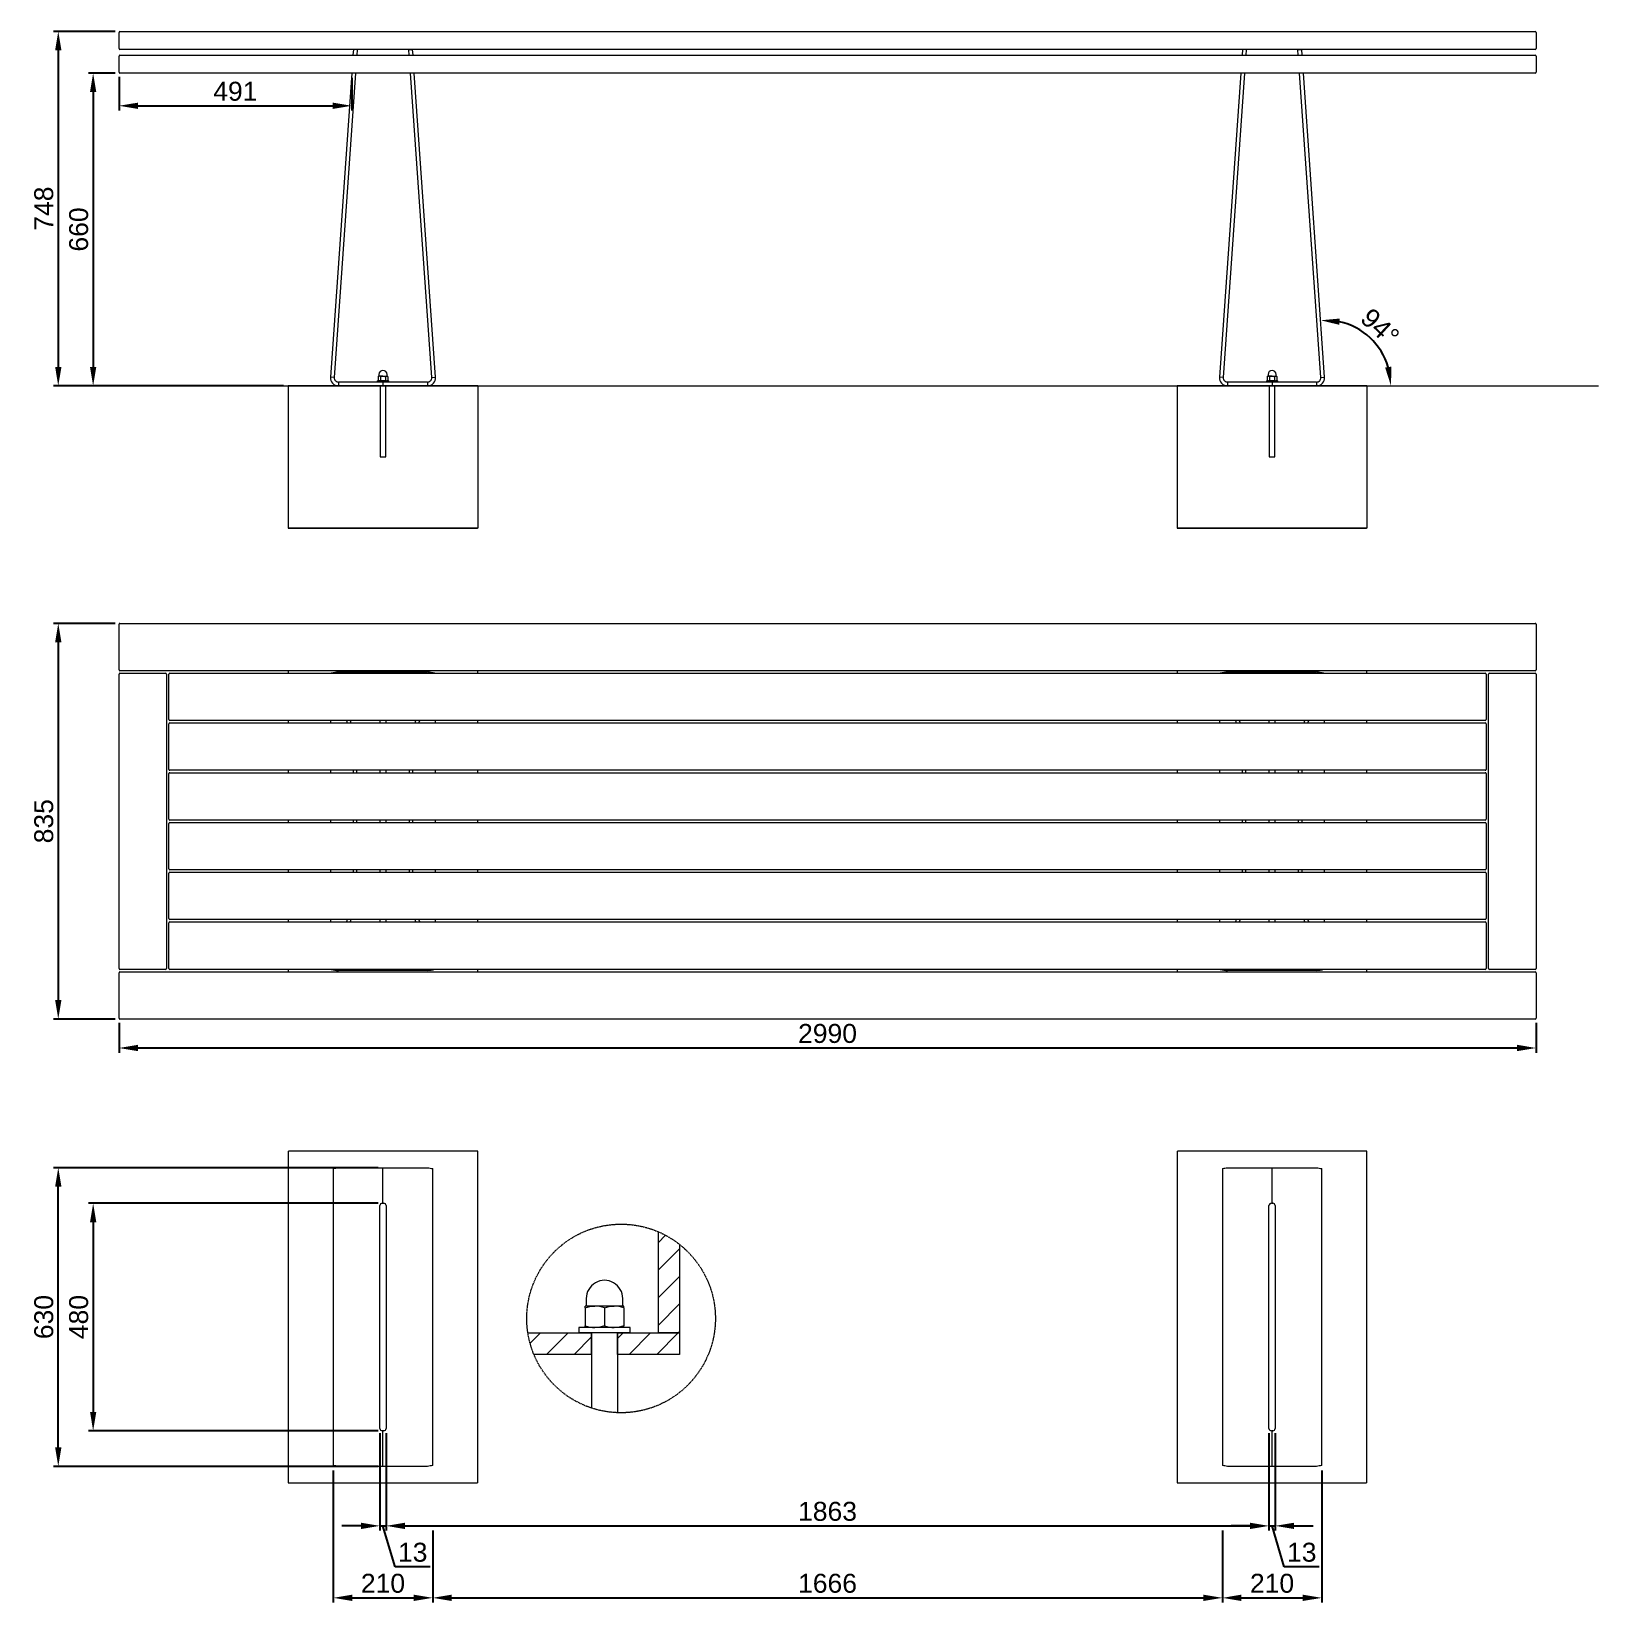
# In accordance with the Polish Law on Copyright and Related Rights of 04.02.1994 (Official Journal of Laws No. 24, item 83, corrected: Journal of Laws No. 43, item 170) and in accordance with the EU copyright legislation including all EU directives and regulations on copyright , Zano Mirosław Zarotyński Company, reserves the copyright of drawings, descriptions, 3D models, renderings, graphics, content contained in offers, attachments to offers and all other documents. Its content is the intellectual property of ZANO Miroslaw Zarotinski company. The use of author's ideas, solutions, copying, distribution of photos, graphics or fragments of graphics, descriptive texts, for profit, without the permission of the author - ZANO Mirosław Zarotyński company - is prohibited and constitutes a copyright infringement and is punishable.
# Model space of a CAD drawing. Header units: millimetres. Extents: x -253 to 4821, y -124 to 3191.
# Drawn here: x -253 to 3054, y -124 to 3191 of the extents above; entities that cross this region are included whole.
import ezdxf

# ---------------------------------------------------------------- set-up
doc = ezdxf.new("R2010")
doc.units = ezdxf.units.MM
doc.linetypes.add('HIDDEN', pattern=[1.905, 1.27, -0.635])
for name, color, linetype, lineweight in [('ZANO_R', 7, 'Continuous', 0), ('ZANO_R_przerywana', 7, 'HIDDEN', 0), ('ZANO_W', 1, 'Continuous', 0)]:
    doc.layers.add(name, color=color, linetype=linetype, lineweight=lineweight)
doc.styles.add('Arial', font='arial.ttf')
doc.styles.get("Standard").update_dxf_attribs({"font": 'ARIALUNI.TTF'})
doc.dimstyles.new('pl i ang', dxfattribs={"dimtxt": 50, "dimasz": 50, "dimexe": 1.25, "dimexo": 0.625, "dimgap": 10, "dimtad": 1, "dimtoh": 1, "dimtxsty": 'Standard', "dimcen": 2.5, "dimclrd": 1, "dimclre": 1, "dimclrt": 1, "dimadec": 0, "dimazin": 0, "dimtfac": 1, "dimtmove": 0, "dimatfit": 3, "dimfxl": 1, "dimarcsym": 1})

# ---------------------------------------------------------------- blocks, each defined once
blk = doc.blocks.new('*D402')
at = {"layer": 'ZANO_W', "color": 1, "lineweight": -2}
for p, q in [((-76.4, 3103.4), (-133, 3103.4)), ((-123, 3063.4), (-123, 2483.5)), ((278.6, 2443.5), (-133, 2443.5))]:
    blk.add_line(p, q, dxfattribs=at)
at = {"layer": 'ZANO_W', "color": 1}
for points in [[(-116.3, 3063.4), (-129.6, 3063.4), (-123, 3103.4)], [(-129.6, 2483.5), (-116.3, 2483.5), (-123, 2443.5)]]:
    blk.add_solid(points, dxfattribs=at)
at = {"layer": 'ZANO_W', "color": 1, "insert": (-153.4, 2773.5), "char_height": 40, "attachment_point": 5, "rotation": 90, "style": 'Arial'}
blk.add_mtext('660', dxfattribs=at)
blk = doc.blocks.new('*D403')
at = {"layer": 'ZANO_W', "color": 1, "lineweight": -2}
for p, q in [((-76.4, 3191.4), (-206.6, 3191.4)), ((-196.6, 3151.4), (-196.6, 2483.5)), ((278.6, 2443.5), (-206.6, 2443.5))]:
    blk.add_line(p, q, dxfattribs=at)
at = {"layer": 'ZANO_W', "color": 1}
for points in [[(-189.9, 3151.4), (-203.2, 3151.4), (-196.6, 3191.4)], [(-203.2, 2483.5), (-189.9, 2483.5), (-196.6, 2443.5)]]:
    blk.add_solid(points, dxfattribs=at)
at = {"layer": 'ZANO_W', "color": 1, "insert": (-227, 2817.5), "char_height": 40, "attachment_point": 5, "rotation": 90, "style": 'Arial'}
blk.add_mtext('748', dxfattribs=at)
blk = doc.blocks.new('*D404')
at = {"layer": 'ZANO_W', "color": 1, "lineweight": -2}
for p, q in [((-68.4, 3095.4), (-68.4, 3024.5)), ((422.6, 3093.4), (422.6, 3024.5)), ((-28.4, 3034.5), (382.6, 3034.5))]:
    blk.add_line(p, q, dxfattribs=at)
at = {"layer": 'ZANO_W', "color": 1}
for points in [[(-28.4, 3041.1), (-28.4, 3027.8), (-68.4, 3034.5)], [(382.6, 3027.8), (382.6, 3041.1), (422.6, 3034.5)]]:
    blk.add_solid(points, dxfattribs=at)
at = {"layer": 'ZANO_W', "color": 1, "insert": (177.1, 3064.9), "char_height": 40, "attachment_point": 5, "style": 'Arial'}
blk.add_mtext('491', dxfattribs=at)
blk = doc.blocks.new('*D405')
at = {"layer": 'ZANO_W', "color": 1, "lineweight": -2}
for p, q in [((-76.4, 1942.4), (-206.6, 1942.4)), ((-196.6, 1902.4), (-196.6, 1147.4)), ((-76.4, 1107.4), (-206.6, 1107.4))]:
    blk.add_line(p, q, dxfattribs=at)
at = {"layer": 'ZANO_W', "color": 1}
for points in [[(-189.9, 1902.4), (-203.2, 1902.4), (-196.6, 1942.4)], [(-203.2, 1147.4), (-189.9, 1147.4), (-196.6, 1107.4)]]:
    blk.add_solid(points, dxfattribs=at)
at = {"layer": 'ZANO_W', "color": 1, "insert": (-227, 1524.9), "char_height": 40, "attachment_point": 5, "rotation": 90, "style": 'Arial'}
blk.add_mtext('835', dxfattribs=at)
blk = doc.blocks.new('*D406')
at = {"layer": 'ZANO_W', "color": 1, "lineweight": -2}
for p, q in [((478.6, 718.8), (-133, 718.8)), ((-123, 678.8), (-123, 278.8)), ((478.6, 238.8), (-133, 238.8))]:
    blk.add_line(p, q, dxfattribs=at)
at = {"layer": 'ZANO_W', "color": 1}
for points in [[(-116.3, 678.8), (-129.6, 678.8), (-123, 718.8)], [(-129.6, 278.8), (-116.3, 278.8), (-123, 238.8)]]:
    blk.add_solid(points, dxfattribs=at)
at = {"layer": 'ZANO_W', "color": 1, "insert": (-153.4, 478.8), "char_height": 40, "attachment_point": 5, "rotation": 90, "style": 'Arial'}
blk.add_mtext('480', dxfattribs=at)
blk = doc.blocks.new('*D407')
at = {"layer": 'ZANO_W', "color": 1, "lineweight": -2}
for p, q in [((478.6, 793.8), (-206.6, 793.8)), ((-196.6, 203.8), (-196.6, 753.8)), ((478.6, 163.8), (-206.6, 163.8))]:
    blk.add_line(p, q, dxfattribs=at)
at = {"layer": 'ZANO_W', "color": 1}
for points in [[(-189.9, 753.8), (-203.2, 753.8), (-196.6, 793.8)], [(-203.2, 203.8), (-189.9, 203.8), (-196.6, 163.8)]]:
    blk.add_solid(points, dxfattribs=at)
at = {"layer": 'ZANO_W', "color": 1, "insert": (-227, 478.8), "char_height": 40, "attachment_point": 5, "rotation": 90, "style": 'Arial'}
blk.add_mtext('630', dxfattribs=at)
blk = doc.blocks.new('*D408')
at = {"layer": 'ZANO_W', "color": 1, "lineweight": -2}
for p, q in [((482.1, 233.8), (482.1, 28.2)), ((495.1, 233.8), (495.1, 28.2)), ((442.1, 38.2), (402.1, 38.2)), ((482.1, 38.2), (495.1, 38.2)), ((514.5, -48.2), (488.6, 38.2)), ((535.1, 38.2), (575.1, 38.2)), ((588.1, -48.2), (514.5, -48.2))]:
    blk.add_line(p, q, dxfattribs=at)
at = {"layer": 'ZANO_W', "color": 1}
for points in [[(442.1, 31.5), (442.1, 44.8), (482.1, 38.2)], [(535.1, 44.8), (535.1, 31.5), (495.1, 38.2)]]:
    blk.add_solid(points, dxfattribs=at)
at = {"layer": 'ZANO_W', "color": 1, "insert": (551.3, -17.7), "char_height": 40, "attachment_point": 5, "style": 'Arial'}
blk.add_mtext('13', dxfattribs=at)
blk = doc.blocks.new('*D409')
at = {"layer": 'ZANO_W', "color": 1, "lineweight": -2}
for p, q in [((495.1, 233.8), (495.1, 28.2)), ((2358.1, 233.8), (2358.1, 28.2)), ((535.1, 38.2), (2318.1, 38.2))]:
    blk.add_line(p, q, dxfattribs=at)
at = {"layer": 'ZANO_W', "color": 1}
for points in [[(535.1, 44.8), (535.1, 31.5), (495.1, 38.2)], [(2318.1, 31.5), (2318.1, 44.8), (2358.1, 38.2)]]:
    blk.add_solid(points, dxfattribs=at)
at = {"layer": 'ZANO_W', "color": 1, "insert": (1426.6, 68.6), "char_height": 40, "attachment_point": 5, "style": 'Arial'}
blk.add_mtext('1863', dxfattribs=at)
blk = doc.blocks.new('*D410')
at = {"layer": 'ZANO_W', "color": 1, "lineweight": -2}
for p, q in [((2358.1, 233.8), (2358.1, 28.2)), ((2371.1, 233.8), (2371.1, 28.2)), ((2318.1, 38.2), (2278.1, 38.2)), ((2358.1, 38.2), (2371.1, 38.2)), ((2390.5, -48.2), (2364.6, 38.2)), ((2411.1, 38.2), (2451.1, 38.2)), ((2464.1, -48.2), (2390.5, -48.2))]:
    blk.add_line(p, q, dxfattribs=at)
at = {"layer": 'ZANO_W', "color": 1}
for points in [[(2318.1, 31.5), (2318.1, 44.8), (2358.1, 38.2)], [(2411.1, 44.8), (2411.1, 31.5), (2371.1, 38.2)]]:
    blk.add_solid(points, dxfattribs=at)
at = {"layer": 'ZANO_W', "color": 1, "insert": (2427.3, -17.7), "char_height": 40, "attachment_point": 5, "style": 'Arial'}
blk.add_mtext('13', dxfattribs=at)
blk = doc.blocks.new('*D413')
at = {"layer": 'ZANO_W', "color": 1, "lineweight": -2}
blk.add_arc((2476.8, 2443.5), 138.7, 16.5761, 77.4239, dxfattribs=at)
at = {"layer": 'ZANO_W', "color": 1}
for points in [[(2507.5, 2585.6), (2506.6, 2572.3), (2467.2, 2581.9)], [(2603.2, 2482.2), (2616.4, 2484.1), (2615.6, 2443.5)]]:
    blk.add_solid(points, dxfattribs=at)
at = {"layer": 'ZANO_W', "color": 1, "insert": (2592.4, 2567.5), "char_height": 40, "attachment_point": 5, "rotation": 317, "style": 'Arial'}
blk.add_mtext('94%%d', dxfattribs=at)
blk = doc.blocks.new('*D414')
at = {"layer": 'ZANO_W', "color": 1, "lineweight": -2}
for p, q in [((-68.4, 1099.4), (-68.4, 1036.5)), ((2921.6, 1099.4), (2921.6, 1036.5)), ((-28.4, 1046.5), (2881.6, 1046.5))]:
    blk.add_line(p, q, dxfattribs=at)
at = {"layer": 'ZANO_W', "color": 1}
for points in [[(-28.4, 1053.2), (-28.4, 1039.8), (-68.4, 1046.5)], [(2881.6, 1039.8), (2881.6, 1053.2), (2921.6, 1046.5)]]:
    blk.add_solid(points, dxfattribs=at)
at = {"layer": 'ZANO_W', "color": 1, "insert": (1426.6, 1076.9), "char_height": 40, "attachment_point": 5, "style": 'Arial'}
blk.add_mtext('2990', dxfattribs=at)
blk = doc.blocks.new('*D415')
at = {"layer": 'ZANO_W', "color": 1, "lineweight": -2}
for p, q in [((383.8, 155.3), (383.8, -123.7)), ((593.5, 28.2), (593.5, -123.7)), ((423.8, -113.7), (553.5, -113.7))]:
    blk.add_line(p, q, dxfattribs=at)
at = {"layer": 'ZANO_W', "color": 1}
for points in [[(423.8, -107), (423.8, -120.3), (383.8, -113.7)], [(553.5, -120.3), (553.5, -107), (593.5, -113.7)]]:
    blk.add_solid(points, dxfattribs=at)
at = {"layer": 'ZANO_W', "color": 1, "insert": (488.6, -83.2), "char_height": 40, "attachment_point": 5, "style": 'Arial'}
blk.add_mtext('210', dxfattribs=at)
blk = doc.blocks.new('*D416')
at = {"layer": 'ZANO_W', "color": 1, "lineweight": -2}
for p, q in [((593.5, 28.2), (593.5, -123.7)), ((2259.8, 28.2), (2259.8, -123.7)), ((633.5, -113.7), (2219.8, -113.7))]:
    blk.add_line(p, q, dxfattribs=at)
at = {"layer": 'ZANO_W', "color": 1}
for points in [[(633.5, -107), (633.5, -120.3), (593.5, -113.7)], [(2219.8, -120.3), (2219.8, -107), (2259.8, -113.7)]]:
    blk.add_solid(points, dxfattribs=at)
at = {"layer": 'ZANO_W', "color": 1, "insert": (1426.6, -83.2), "char_height": 40, "attachment_point": 5, "style": 'Arial'}
blk.add_mtext('1666', dxfattribs=at)
blk = doc.blocks.new('*D417')
at = {"layer": 'ZANO_W', "color": 1, "lineweight": -2}
for p, q in [((2469.5, 155.3), (2469.5, -123.7)), ((2259.8, 28.2), (2259.8, -123.7)), ((2299.8, -113.7), (2429.5, -113.7))]:
    blk.add_line(p, q, dxfattribs=at)
at = {"layer": 'ZANO_W', "color": 1}
for points in [[(2299.8, -107), (2299.8, -120.3), (2259.8, -113.7)], [(2429.5, -120.3), (2429.5, -107), (2469.5, -113.7)]]:
    blk.add_solid(points, dxfattribs=at)
at = {"layer": 'ZANO_W', "color": 1, "insert": (2364.6, -83.2), "char_height": 40, "attachment_point": 5, "style": 'Arial'}
blk.add_mtext('210', dxfattribs=at)

msp = doc.modelspace()

# ---------------------------------------------------------------- linework, layer by layer
at = {"layer": 'ZANO_R'}
for p, q in [((-68.4, 3155.4), (-68.4, 3189.4)), ((-66.4, 3191.4), (2919.6, 3191.4)), ((2921.6, 3189.4), (2921.6, 3155.4)), ((2919.6, 3153.4), (-66.4, 3153.4)), ((426.1, 3153.4), (425.2, 3141.4)), ((434.1, 3152.8), (426.1, 3153.4)), ((434.1, 3152.8), (433.3, 3141.4)), ((543.2, 3152.8), (551.2, 3153.4)), ((544, 3141.4), (543.2, 3152.8)), ((552, 3141.4), (551.2, 3153.4)), ((2302.1, 3153.4), (2301.2, 3141.4)), ((2310.1, 3152.8), (2302.1, 3153.4)), ((2310.1, 3152.8), (2309.3, 3141.4)), ((2419.2, 3152.8), (2427.2, 3153.4)), ((2420, 3141.4), (2419.2, 3152.8)), ((2428, 3141.4), (2427.2, 3153.4)), ((-68.4, 3105.4), (-68.4, 3139.4)), ((-66.4, 3141.4), (2919.6, 3141.4)), ((2921.6, 3139.4), (2921.6, 3105.4)), ((2919.6, 3103.4), (-66.4, 3103.4)), ((422.6, 3103.4), (377.7, 2461.7)), ((430.6, 3103.4), (385.7, 2461.2)), ((591.6, 2461.2), (546.7, 3103.4)), ((599.6, 2461.7), (554.7, 3103.4)), ((2298.6, 3103.4), (2253.7, 2461.7)), ((2306.6, 3103.4), (2261.7, 2461.2)), ((2467.6, 2461.2), (2422.7, 3103.4)), ((2475.6, 2461.7), (2430.7, 3103.4)), ((385.7, 2461.2), (377.7, 2461.7)), ((476.6, 2454), (476.6, 2451.5)), ((476.6, 2454), (500.6, 2454)), ((479.6, 2464), (478.2, 2463.2)), ((478.2, 2463.2), (478.2, 2454.8)), ((478.2, 2454.8), (479.6, 2454)), ((479.6, 2464), (480.8, 2464)), ((480.1, 2467.5), (480.1, 2464.3)), ((488.6, 2464), (480.8, 2464)), ((483.4, 2463.2), (483.4, 2454.8)), ((488.6, 2464), (496.4, 2464)), ((493.8, 2463.2), (493.8, 2454.8)), ((496.4, 2464), (497.6, 2464)), ((497.1, 2464.3), (497.1, 2467.5)), ((499, 2463.2), (497.6, 2464)), ((497.6, 2454), (499, 2454.8)), ((499, 2463.2), (499, 2454.8)), ((500.6, 2451.5), (500.6, 2454)), ((591.6, 2461.2), (599.6, 2461.7)), ((2261.7, 2461.2), (2253.7, 2461.7)), ((2352.6, 2454), (2352.6, 2451.5)), ((2352.6, 2454), (2376.6, 2454)), ((2355.6, 2464), (2354.2, 2463.2)), ((2354.2, 2463.2), (2354.2, 2454.8)), ((2354.2, 2454.8), (2355.6, 2454)), ((2355.6, 2464), (2356.8, 2464)), ((2356.1, 2467.5), (2356.1, 2464.3)), ((2364.6, 2464), (2356.8, 2464)), ((2359.4, 2463.2), (2359.4, 2454.8)), ((2364.6, 2464), (2372.4, 2464)), ((2369.8, 2463.2), (2369.8, 2454.8)), ((2372.4, 2464), (2373.6, 2464)), ((2373.1, 2464.3), (2373.1, 2467.5)), ((2375, 2463.2), (2373.6, 2464)), ((2373.6, 2454), (2375, 2454.8)), ((2375, 2463.2), (2375, 2454.8)), ((2376.6, 2451.5), (2376.6, 2454)), ((2467.6, 2461.2), (2475.6, 2461.7)), ((-116.5, 2443.5), (3053.6, 2443.5)), ((288.6, 2443.5), (688.6, 2443.5)), ((688.6, 2443.5), (288.6, 2443.5)), ((394.7, 2451.5), (394.7, 2443.5)), ((488.6, 2451.5), (394.7, 2451.5)), ((482.7, 2443.5), (494.6, 2443.5)), ((482.7, 2443.5), (494.6, 2443.5)), ((582.6, 2451.5), (488.6, 2451.5)), ((488.6, 2451.5), (488.6, 2443.5)), ((582.6, 2451.5), (582.6, 2443.5)), ((2164.6, 2443.5), (2564.6, 2443.5)), ((2564.6, 2443.5), (2164.6, 2443.5)), ((2270.7, 2451.5), (2270.7, 2443.5)), ((2364.6, 2451.5), (2270.7, 2451.5)), ((2358.7, 2443.5), (2370.6, 2443.5)), ((2358.7, 2443.5), (2370.6, 2443.5)), ((2458.6, 2451.5), (2364.6, 2451.5)), ((2364.6, 2451.5), (2364.6, 2443.5)), ((2458.6, 2451.5), (2458.6, 2443.5)), ((-68.4, 1844.4), (-68.4, 1940.4)), ((-66.4, 1942.4), (2919.6, 1942.4)), ((2921.6, 1940.4), (2921.6, 1844.4)), ((-68.4, 1214.4), (-68.4, 1835.4)), ((2919.6, 1842.4), (-66.4, 1842.4)), ((-66.4, 1837.4), (29.6, 1837.4)), ((31.6, 1835.4), (31.6, 1214.4)), ((36.6, 1739.4), (36.6, 1835.4)), ((38.6, 1837.4), (2814.6, 1837.4)), ((288.6, 1842.4), (288.6, 1837.4)), ((394.7, 1839.9), (488.6, 1839.9)), ((488.6, 1837.4), (488.6, 1839.9)), ((488.6, 1839.9), (582.6, 1839.9)), ((688.6, 1837.4), (688.6, 1842.4)), ((2164.6, 1842.4), (2164.6, 1837.4)), ((2270.7, 1839.9), (2364.6, 1839.9)), ((2364.6, 1837.4), (2364.6, 1839.9)), ((2364.6, 1839.9), (2458.6, 1839.9)), ((2564.6, 1837.4), (2564.6, 1842.4)), ((2816.6, 1835.4), (2816.6, 1739.4)), ((2821.6, 1214.4), (2821.6, 1835.4)), ((2823.6, 1837.4), (2919.6, 1837.4)), ((2921.6, 1835.4), (2921.6, 1214.4)), ((36.6, 1634.4), (36.6, 1730.4)), ((2814.6, 1737.4), (38.6, 1737.4)), ((38.6, 1732.4), (2814.6, 1732.4)), ((288.6, 1737.4), (288.6, 1732.4)), ((377.7, 1737.4), (377.7, 1732.4)), ((411.3, 1737.4), (413, 1732.4)), ((419.3, 1737.4), (421, 1732.4)), ((482.1, 1737.4), (482.1, 1732.4)), ((495.1, 1732.4), (495.1, 1737.4)), ((556.3, 1732.4), (558, 1737.4)), ((564.3, 1732.4), (566, 1737.4)), ((599.6, 1732.4), (599.6, 1737.4)), ((688.6, 1732.4), (688.6, 1737.4)), ((2164.6, 1737.4), (2164.6, 1732.4)), ((2253.7, 1737.4), (2253.7, 1732.4)), ((2287.3, 1737.4), (2289, 1732.4)), ((2295.3, 1737.4), (2297, 1732.4)), ((2358.1, 1737.4), (2358.1, 1732.4)), ((2371.1, 1732.4), (2371.1, 1737.4)), ((2432.3, 1732.4), (2434, 1737.4)), ((2440.3, 1732.4), (2442, 1737.4)), ((2475.6, 1732.4), (2475.6, 1737.4)), ((2564.6, 1732.4), (2564.6, 1737.4)), ((2816.6, 1730.4), (2816.6, 1634.4)), ((36.6, 1529.4), (36.6, 1625.4)), ((2814.6, 1632.4), (38.6, 1632.4)), ((38.6, 1627.4), (2814.6, 1627.4)), ((288.6, 1632.4), (288.6, 1627.4)), ((377.7, 1632.4), (377.7, 1627.4)), ((425.5, 1632.4), (425.5, 1627.4)), ((433.5, 1627.4), (433.5, 1632.4)), ((482.1, 1632.4), (482.1, 1627.4)), ((495.1, 1627.4), (495.1, 1632.4)), ((543.8, 1632.4), (543.8, 1627.4)), ((551.8, 1627.4), (551.8, 1632.4)), ((599.6, 1627.4), (599.6, 1632.4)), ((688.6, 1627.4), (688.6, 1632.4)), ((2164.6, 1632.4), (2164.6, 1627.4)), ((2253.7, 1632.4), (2253.7, 1627.4)), ((2301.5, 1632.4), (2301.5, 1627.4)), ((2309.5, 1627.4), (2309.5, 1632.4)), ((2358.1, 1632.4), (2358.1, 1627.4)), ((2371.1, 1627.4), (2371.1, 1632.4)), ((2419.8, 1632.4), (2419.8, 1627.4)), ((2427.8, 1627.4), (2427.8, 1632.4)), ((2475.6, 1627.4), (2475.6, 1632.4)), ((2564.6, 1627.4), (2564.6, 1632.4)), ((2816.6, 1625.4), (2816.6, 1529.4)), ((2814.6, 1527.4), (38.6, 1527.4)), ((288.6, 1527.4), (288.6, 1522.4)), ((377.7, 1527.4), (377.7, 1522.4)), ((425.5, 1527.4), (425.5, 1522.4)), ((433.5, 1522.4), (433.5, 1527.4)), ((482.1, 1527.4), (482.1, 1522.4)), ((495.1, 1522.4), (495.1, 1527.4)), ((543.8, 1527.4), (543.8, 1522.4)), ((551.8, 1522.4), (551.8, 1527.4)), ((599.6, 1522.4), (599.6, 1527.4)), ((688.6, 1522.4), (688.6, 1527.4)), ((2164.6, 1527.4), (2164.6, 1522.4)), ((2253.7, 1527.4), (2253.7, 1522.4)), ((2301.5, 1527.4), (2301.5, 1522.4)), ((2309.5, 1522.4), (2309.5, 1527.4)), ((2358.1, 1527.4), (2358.1, 1522.4)), ((2371.1, 1522.4), (2371.1, 1527.4)), ((2419.8, 1527.4), (2419.8, 1522.4)), ((2427.8, 1522.4), (2427.8, 1527.4)), ((2475.6, 1522.4), (2475.6, 1527.4)), ((2564.6, 1522.4), (2564.6, 1527.4)), ((36.6, 1424.4), (36.6, 1520.4)), ((38.6, 1522.4), (2814.6, 1522.4)), ((2816.6, 1520.4), (2816.6, 1424.4)), ((36.6, 1319.4), (36.6, 1415.4)), ((2814.6, 1422.4), (38.6, 1422.4)), ((38.6, 1417.4), (2814.6, 1417.4)), ((288.6, 1422.4), (288.6, 1417.4)), ((377.7, 1422.4), (377.7, 1417.4)), ((425.5, 1422.4), (425.5, 1417.4)), ((433.5, 1417.4), (433.5, 1422.4)), ((482.1, 1422.4), (482.1, 1417.4)), ((495.1, 1417.4), (495.1, 1422.4)), ((543.8, 1422.4), (543.8, 1417.4)), ((551.8, 1417.4), (551.8, 1422.4)), ((599.6, 1417.4), (599.6, 1422.4)), ((688.6, 1417.4), (688.6, 1422.4)), ((2164.6, 1422.4), (2164.6, 1417.4)), ((2253.7, 1422.4), (2253.7, 1417.4)), ((2301.5, 1422.4), (2301.5, 1417.4)), ((2309.5, 1417.4), (2309.5, 1422.4)), ((2358.1, 1422.4), (2358.1, 1417.4)), ((2371.1, 1417.4), (2371.1, 1422.4)), ((2419.8, 1422.4), (2419.8, 1417.4)), ((2427.8, 1417.4), (2427.8, 1422.4)), ((2475.6, 1417.4), (2475.6, 1422.4)), ((2564.6, 1417.4), (2564.6, 1422.4)), ((2816.6, 1415.4), (2816.6, 1319.4)), ((36.6, 1214.4), (36.6, 1310.4)), ((2814.6, 1317.4), (38.6, 1317.4)), ((38.6, 1312.4), (2814.6, 1312.4)), ((288.6, 1317.4), (288.6, 1312.4)), ((377.7, 1317.4), (377.7, 1312.4)), ((413, 1317.4), (411.3, 1312.4)), ((421, 1317.4), (419.3, 1312.4)), ((482.1, 1317.4), (482.1, 1312.4)), ((495.1, 1312.4), (495.1, 1317.4)), ((558, 1312.4), (556.3, 1317.4)), ((566, 1312.4), (564.3, 1317.4)), ((599.6, 1312.4), (599.6, 1317.4)), ((688.6, 1312.4), (688.6, 1317.4)), ((2164.6, 1317.4), (2164.6, 1312.4)), ((2253.7, 1317.4), (2253.7, 1312.4)), ((2289, 1317.4), (2287.3, 1312.4)), ((2297, 1317.4), (2295.3, 1312.4)), ((2358.1, 1317.4), (2358.1, 1312.4)), ((2371.1, 1312.4), (2371.1, 1317.4)), ((2434, 1312.4), (2432.3, 1317.4)), ((2442, 1312.4), (2440.3, 1317.4)), ((2475.6, 1312.4), (2475.6, 1317.4)), ((2564.6, 1312.4), (2564.6, 1317.4)), ((2816.6, 1310.4), (2816.6, 1214.4)), ((-68.4, 1109.4), (-68.4, 1205.4)), ((29.6, 1212.4), (-66.4, 1212.4)), ((-66.4, 1207.4), (2919.6, 1207.4)), ((2814.6, 1212.4), (38.6, 1212.4)), ((288.6, 1212.4), (288.6, 1207.4)), ((488.6, 1209.9), (394.7, 1209.9)), ((488.6, 1209.9), (488.6, 1212.4)), ((582.6, 1209.9), (488.6, 1209.9)), ((688.6, 1207.4), (688.6, 1212.4)), ((2164.6, 1212.4), (2164.6, 1207.4)), ((2364.6, 1209.9), (2270.7, 1209.9)), ((2364.6, 1209.9), (2364.6, 1212.4)), ((2458.6, 1209.9), (2364.6, 1209.9)), ((2564.6, 1207.4), (2564.6, 1212.4)), ((2919.6, 1212.4), (2823.6, 1212.4)), ((2921.6, 1205.4), (2921.6, 1109.4)), ((2919.6, 1107.4), (-66.4, 1107.4)), ((383.8, 792.3), (383.8, 165.3)), ((394.7, 793.8), (488.6, 793.8)), ((488.6, 793.8), (582.6, 793.8)), ((488.6, 718.8), (488.6, 793.8)), ((593.5, 165.3), (593.5, 792.3)), ((2259.8, 792.3), (2259.8, 165.3)), ((2270.7, 793.8), (2364.6, 793.8)), ((2364.6, 718.8), (2364.6, 793.8)), ((2364.6, 793.8), (2458.6, 793.8)), ((2469.5, 165.3), (2469.5, 792.3)), ((482.1, 243.8), (482.1, 713.8)), ((487.1, 718.8), (488.6, 718.8)), ((488.6, 718.8), (490.1, 718.8)), ((495.1, 713.8), (495.1, 243.8)), ((2358.1, 243.8), (2358.1, 713.8)), ((2363.1, 718.8), (2364.6, 718.8)), ((2364.6, 718.8), (2366.1, 718.8)), ((2371.1, 713.8), (2371.1, 243.8)), ((1069.2, 658.9), (1069.2, 445.3)), ((1069.2, 635.6), (1085, 651.3)), ((1114.5, 631.9), (1114.5, 445.3)), ((1069.2, 577.5), (1114.5, 622.7)), ((1069.2, 519.4), (1114.5, 564.6)), ((915.3, 498.3), (915.3, 501.9)), ((935.6, 501.9), (915.3, 501.9)), ((915.3, 498.3), (925.2, 500.9)), ((915.3, 498.3), (915.3, 460.3)), ((917.5, 517.8), (917.5, 503)), ((925.2, 500.9), (935.6, 501.9)), ((976.4, 501.9), (935.6, 501.9)), ((956, 498.3), (966, 500.9)), ((956, 498.3), (956, 460.3)), ((966, 500.9), (976.4, 501.9)), ((996.8, 501.9), (976.4, 501.9)), ((994.5, 503), (994.5, 517.8)), ((996.8, 498.3), (996.8, 501.9)), ((996.8, 498.3), (996.8, 460.3)), ((1069.2, 461.3), (1114.5, 506.5)), ((794.3, 445.4), (928.8, 445.3)), ((799, 423.4), (821, 445.4)), ((833.7, 400), (879, 445.3)), ((891.8, 400), (928.8, 437.1)), ((901.7, 456.6), (901.7, 445.3)), ((1010.4, 456.6), (901.7, 456.6)), ((1010.4, 445.3), (901.7, 445.3)), ((915.3, 456.6), (915.3, 460.3)), ((928.8, 400), (928.8, 445.3)), ((928.8, 445.3), (928.8, 286.7)), ((946, 457.6), (935.6, 456.6)), ((956, 460.3), (946, 457.6)), ((986.8, 457.6), (976.4, 456.6)), ((983.2, 400), (983.2, 445.3)), ((983.2, 445.3), (1114.5, 445.3)), ((983.2, 445.3), (983.2, 276.9)), ((983.2, 433.3), (995.2, 445.3)), ((996.8, 460.3), (986.8, 457.6)), ((996.8, 456.6), (996.8, 460.3)), ((1008, 400), (1053.3, 445.3)), ((1010.4, 445.3), (1010.4, 456.6)), ((1066.1, 400), (1111.4, 445.3)), ((1114.5, 445.3), (1069.2, 445.3)), ((1111.4, 445.3), (1114.5, 448.4)), ((928.8, 400), (806.1, 400)), ((1114.5, 400), (983.2, 400)), ((488.6, 238.8), (487.1, 238.8)), ((490.1, 238.8), (488.6, 238.8)), ((488.6, 163.8), (488.6, 238.8)), ((2364.6, 238.8), (2363.1, 238.8)), ((2366.1, 238.8), (2364.6, 238.8)), ((2364.6, 163.8), (2364.6, 238.8)), ((488.6, 163.8), (394.7, 163.8)), ((582.6, 163.8), (488.6, 163.8)), ((2364.6, 163.8), (2270.7, 163.8)), ((2458.6, 163.8), (2364.6, 163.8))]:
    msp.add_line(p, q, dxfattribs=at)
at = {"layer": 'ZANO_R', "flags": 128}
for points in [[(478.2, 2463.2), (479.5, 2463.8), (480.8, 2464)], [(483.4, 2454.8), (482.2, 2454.3), (480.8, 2454)], [(483.4, 2463.2), (487.3, 2464), (488.6, 2464)], [(488.6, 2454), (487.3, 2454.1), (483.4, 2454.8)], [(488.6, 2464), (492.6, 2463.6), (493.8, 2463.2)], [(493.8, 2454.8), (492.6, 2454.5), (488.6, 2454)], [(493.8, 2463.2), (495.1, 2463.8), (496.4, 2464)], [(499, 2454.8), (497.8, 2454.3), (496.4, 2454)], [(2354.2, 2463.2), (2355.5, 2463.8), (2356.8, 2464)], [(2359.4, 2454.8), (2358.2, 2454.3), (2356.8, 2454)], [(2359.4, 2463.2), (2363.3, 2464), (2364.6, 2464)], [(2364.6, 2454), (2363.3, 2454.1), (2359.4, 2454.8)], [(2364.6, 2464), (2368.6, 2463.6), (2369.8, 2463.2)], [(2369.8, 2454.8), (2368.6, 2454.5), (2364.6, 2454)], [(2369.8, 2463.2), (2371.1, 2463.8), (2372.4, 2464)], [(2375, 2454.8), (2373.8, 2454.3), (2372.4, 2454)], [(394.7, 1839.9), (391.6, 1839.1), (388.9, 1838.3), (386.9, 1837.6), (386.6, 1837.4)], [(2270.7, 1839.9), (2267.6, 1839.1), (2264.9, 1838.3), (2262.9, 1837.6), (2262.6, 1837.4)], [(582.6, 1209.9), (585.7, 1210.7), (588.4, 1211.4), (590.4, 1212.2), (590.7, 1212.4)], [(2458.6, 1209.9), (2461.7, 1210.7), (2464.4, 1211.4), (2466.4, 1212.2), (2466.7, 1212.4)]]:
    msp.add_lwpolyline(points, dxfattribs=at)
at = {"layer": 'ZANO_R'}
msp.add_lwpolyline([(1114.5, 445.3), (1114.5, 400)], dxfattribs=at)
for centre, radius, start, end in [((-66.4, 3189.4), 2, 90, 180), ((2919.6, 3189.4), 2, 0, 90), ((-66.4, 3155.4), 2, 180, 270), ((2919.6, 3155.4), 2, 270, 0), ((-66.4, 3139.4), 2, 90, 180), ((2919.6, 3139.4), 2, 0, 90), ((-66.4, 3105.4), 2, 180, 270), ((2919.6, 3105.4), 2, 270, 0), ((394.7, 2460.5), 17, 176.0004, 269.9996), ((394.7, 2460.5), 9, 176.0003, 269.9993), ((481, 2459), 4.95, 236.8592, 268.757), ((479.9, 2464.3), 0.25, 270, 0), ((488.6, 2467.5), 8.5, 90, 180), ((480.7, 2459.1), 4.95, 56.8581, 88.7572), ((488.6, 2467.5), 8.5, 0, 90), ((496.5, 2459), 4.95, 236.8592, 268.757), ((496.3, 2459.1), 4.95, 56.8581, 88.7572), ((497.4, 2464.3), 0.25, 180, 270), ((582.6, 2460.5), 17, 270.0001, 3.9999), ((582.6, 2460.5), 9, 269.9998, 4.0002), ((2270.7, 2460.5), 17, 176, 270.0001), ((2270.7, 2460.5), 9, 175.9997, 270.0003), ((2357, 2459), 4.95, 236.858, 268.7574), ((2355.9, 2464.3), 0.25, 270, 0), ((2364.6, 2467.5), 8.5, 90, 180), ((2356.7, 2459.1), 4.95, 56.8593, 88.7568), ((2364.6, 2467.5), 8.5, 0, 90), ((2372.5, 2459), 4.95, 236.858, 268.7574), ((2372.3, 2459.1), 4.95, 56.8593, 88.7568), ((2373.4, 2464.3), 0.25, 180, 270), ((2458.6, 2460.5), 17, 270.0001, 3.9999), ((2458.6, 2460.5), 9, 270.0006, 3.9998), ((-66.4, 1940.4), 2, 90, 180), ((2919.6, 1940.4), 2, 0, 90), ((-66.4, 1844.4), 2, 180, 270), ((-66.4, 1835.4), 2, 90, 180), ((29.6, 1835.4), 2, 0, 90), ((38.6, 1835.4), 2, 90, 180), ((404.9, 1729), 111.3, 95.2635, 103.2622), ((570.2, 1715.1), 125.4, 77.2025, 84.3257), ((576.4, 1805.9), 34.6, 65.7046, 79.6658), ((2280.9, 1729), 111.3, 95.2632, 103.2625), ((2446.2, 1715.1), 125.4, 77.2027, 84.3254), ((2452.4, 1805.9), 34.6, 65.705, 79.6652), ((2814.6, 1835.4), 2, 0, 90), ((2823.6, 1835.4), 2, 90, 180), ((2919.6, 1844.4), 2, 270, 0), ((2919.6, 1835.4), 2, 0, 90), ((38.6, 1739.4), 2, 180, 270), ((38.6, 1730.4), 2, 90, 180), ((2814.6, 1739.4), 2, 270, 0), ((2814.6, 1730.4), 2, 0, 90), ((38.6, 1634.4), 2, 180, 270), ((38.6, 1625.4), 2, 90, 180), ((2814.6, 1634.4), 2, 270, 0), ((2814.6, 1625.4), 2, 0, 90), ((38.6, 1529.4), 2, 180, 270), ((2814.6, 1529.4), 2, 270, 0), ((38.6, 1520.4), 2, 90, 180), ((2814.6, 1520.4), 2, 0, 90), ((38.6, 1424.4), 2, 180, 270), ((38.6, 1415.4), 2, 90, 180), ((2814.6, 1424.4), 2, 270, 0), ((2814.6, 1415.4), 2, 0, 90), ((38.6, 1319.4), 2, 180, 270), ((38.6, 1310.4), 2, 90, 180), ((2814.6, 1319.4), 2, 270, 0), ((2814.6, 1310.4), 2, 0, 90), ((-66.4, 1214.4), 2, 180, 270), ((-66.4, 1205.4), 2, 90, 180), ((29.6, 1214.4), 2, 270, 0), ((38.6, 1214.4), 2, 180, 270), ((407.1, 1334.6), 125.4, 257.2027, 264.3254), ((400.9, 1243.9), 34.6, 245.705, 259.6652), ((572.4, 1320.8), 111.3, 275.2632, 283.2625), ((2283.1, 1334.6), 125.4, 257.2025, 264.3257), ((2276.9, 1243.9), 34.6, 245.7046, 259.6658), ((2448.4, 1320.8), 111.3, 275.2635, 283.2622), ((2814.6, 1214.4), 2, 270, 0), ((2823.6, 1214.4), 2, 180, 270), ((2919.6, 1214.4), 2, 270, 0), ((2919.6, 1205.4), 2, 0, 90), ((-66.4, 1109.4), 2, 180, 270), ((2919.6, 1109.4), 2, 270, 0), ((368.2, 942.4), 150.9, 275.9518, 280.1103), ((609.2, 942.8), 151.4, 259.8958, 264.0422), ((2244.2, 942.4), 150.9, 275.9517, 280.1104), ((2485.2, 942.8), 151.4, 259.8957, 264.0421), ((487.1, 713.8), 5, 90, 180), ((490.1, 713.8), 5, 0, 90), ((2363.1, 713.8), 5, 90, 180), ((2366.1, 713.8), 5, 0, 90), ((956, 517.8), 38.5, 359.9997, 180.0003), ((916.4, 503), 1.13, 270.0029, 359.9902), ((935.1, 440.1), 61.8, 70.227, 89.5168), ((975.9, 440.1), 61.8, 70.227, 89.5168), ((995.6, 503), 1.13, 180.0098, 269.9971), ((936.2, 518.4), 61.8, 250.2279, 269.5163), ((976.9, 518.4), 61.8, 250.2279, 269.5163), ((487.1, 243.8), 5, 180, 270), ((490.1, 243.8), 5, 270, 0), ((2363.1, 243.8), 5, 180, 270), ((2366.1, 243.8), 5, 270, 0), ((368.1, 14.7), 151.4, 79.8957, 84.0421), ((609.1, 15.2), 150.9, 95.9517, 100.1104), ((2244.1, 14.7), 151.4, 79.8958, 84.0422), ((2485.1, 15.2), 150.9, 95.9518, 100.1103)]:
    msp.add_arc(centre, radius, start, end, dxfattribs=at)
at = {"layer": 'ZANO_R_przerywana'}
for p, q in [((288.6, 2443.5), (288.6, 2143.5)), ((288.6, 2443.5), (288.6, 2143.5)), ((482.6, 2443.5), (482.6, 2293.5)), ((494.6, 2293.5), (494.6, 2443.5)), ((688.6, 2443.5), (688.6, 2143.5)), ((688.6, 2443.5), (688.6, 2143.5)), ((2164.6, 2443.5), (2164.6, 2143.5)), ((2164.6, 2443.5), (2164.6, 2143.5)), ((2358.6, 2443.5), (2358.6, 2293.5)), ((2370.6, 2293.5), (2370.6, 2443.5)), ((2564.6, 2443.5), (2564.6, 2143.5)), ((2564.6, 2443.5), (2564.6, 2143.5)), ((482.6, 2293.5), (494.6, 2293.5)), ((482.7, 2293.5), (494.6, 2293.5)), ((2358.6, 2293.5), (2370.6, 2293.5)), ((2358.7, 2293.5), (2370.6, 2293.5)), ((288.6, 2143.5), (688.6, 2143.5)), ((688.6, 2143.5), (288.6, 2143.5)), ((2164.6, 2143.5), (2564.6, 2143.5)), ((2564.6, 2143.5), (2164.6, 2143.5)), ((688.6, 828.8), (288.6, 828.8)), ((288.6, 828.8), (288.6, 128.8)), ((688.6, 128.8), (688.6, 828.8)), ((2164.6, 828.8), (2164.6, 128.8)), ((2564.6, 828.8), (2164.6, 828.8)), ((2564.6, 128.8), (2564.6, 828.8)), ((288.6, 128.8), (688.6, 128.8)), ((2164.6, 128.8), (2564.6, 128.8))]:
    msp.add_line(p, q, dxfattribs=at)
at = {"layer": 'ZANO_R_przerywana', "color": 1}
msp.add_circle((991, 475.8), 199, dxfattribs=at)

# ---------------------------------------------------------------- dimensions: what is measured, and where the dimension line sits
at = {"layer": 'ZANO_W'}
for base, p1, p2, picture, middle in [((-196.6, 2443.5), (-66.4, 3191.4), (288.6, 2443.5), '*D403', (-227, 2817.5)), ((-123, 2443.5), (-66.4, 3103.4), (288.6, 2443.5), '*D402', (-153.4, 2773.5)), ((-196.6, 1107.4), (-66.4, 1942.4), (-66.4, 1107.4), '*D405', (-227, 1524.9)), ((-196.6, 793.8), (488.6, 163.8), (488.6, 793.8), '*D407', (-227, 478.8)), ((-123, 238.8), (488.6, 718.8), (488.6, 238.8), '*D406', (-153.4, 478.8))]:
    dim = msp.add_linear_dim(base=base, p1=p1, p2=p2, angle=90, dimstyle='pl i ang', override={"dimtxt": 40, "dimasz": 40, "dimexe": 10, "dimexo": 10, "dimtoh": 0, "dimdec": 0, "dimtxsty": 'Arial', "dimtdec": 0, "dimtmove": 1}, dxfattribs=at)
    dim.commit()
    dim.dimension.update_dxf_attribs({"geometry": picture, "text_midpoint": middle})
dim = msp.add_angular_dim_2l(base=(2595.4, 2515.7), line1=((-116.5, 2443.5), (3053.6, 2443.5)), line2=((2475.6, 2461.7), (2430.7, 3103.4)), dimstyle='pl i ang', override={"dimtxt": 40, "dimasz": 40, "dimexe": 10, "dimexo": 10, "dimtoh": 0, "dimdec": 0, "dimtxsty": 'Arial', "dimtdec": 0, "dimtmove": 1}, dxfattribs=at)
dim.commit()
dim.dimension.update_dxf_attribs({"geometry": '*D413', "text_midpoint": (2592.4, 2567.5)})
for base, p1, p2, picture, middle in [((422.6, 3034.5), (-68.4, 3105.4), (422.6, 3103.4), '*D404', (177.1, 3064.9)), ((2921.6, 1046.5), (-68.4, 1109.4), (2921.6, 1109.4), '*D414', (1426.6, 1076.9)), ((495.1, 38.2), (482.1, 243.8), (495.1, 243.8), '*D408', (524.5, -17.7)), ((2358.1, 38.2), (495.1, 243.8), (2358.1, 243.8), '*D409', (1426.6, 68.6)), ((2371.1, 38.2), (2358.1, 243.8), (2371.1, 243.8), '*D410', (2400.5, -17.7)), ((593.5, -113.7), (383.8, 165.3), (593.5, 38.2), '*D415', (488.6, -83.2)), ((2469.5, -113.7), (2259.8, 38.2), (2469.5, 165.3), '*D417', (2364.6, -83.2)), ((2259.8, -113.7), (593.5, 38.2), (2259.8, 38.2), '*D416', (1426.6, -83.2))]:
    dim = msp.add_linear_dim(base=base, p1=p1, p2=p2, dimstyle='pl i ang', override={"dimtxt": 40, "dimasz": 40, "dimexe": 10, "dimexo": 10, "dimtoh": 0, "dimdec": 0, "dimtxsty": 'Arial', "dimtdec": 0, "dimtmove": 1}, dxfattribs=at)
    dim.commit()
    dim.dimension.update_dxf_attribs({"geometry": picture, "text_midpoint": middle})

doc.saveas('drawing.dxf')
